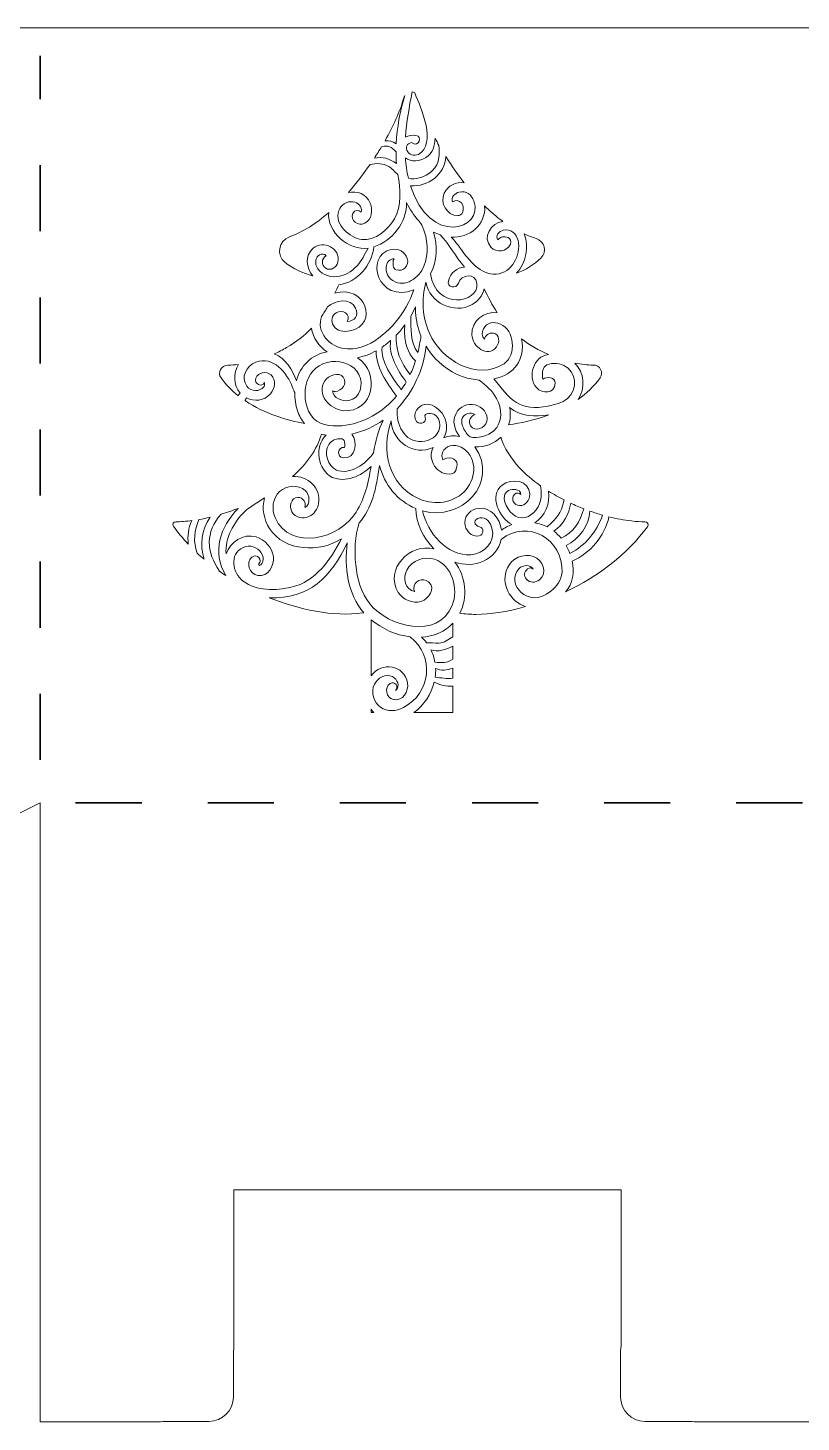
# Model space of a CAD drawing. Extents: x 8 to 992, y -674 to -239.
# Drawn here: x 505 to 746.4, y -674.5 to -239.3 of the extents above; entities that cross this region are included whole.
import ezdxf

# ---------------------------------------------------------------- set-up
doc = ezdxf.new("R2010")
doc.units = 0
doc.header["$MEASUREMENT"] = 0
doc.linetypes.add('AI-Linetype-1', pattern=[41.240002, 20.620001, -20.620001])
doc.linetypes.add('AI-Linetype-5', pattern=[41.240002, 20.620001, -20.620001])
doc.layers.add('Layer 1', color=7, linetype='Continuous')

# ---------------------------------------------------------------- blocks, each defined once
blk = doc.blocks.new('block 2')
at = {"layer": 'Layer 1', "lineweight": 0}
for points, knots in [([(516.18, -239.34), (516.18, -239.34), (266.18, -239.34), (266.18, -239.34), (266.18, -239.34), (259.87, -239.34), (259.87, -239.34), (259.87, -239.34), (27.99, -239.34), (27.99, -239.34), (27.99, -239.34), (27.99, -239.72), (27.99, -239.72), (27.99, -239.72), (26.63, -239.72), (26.63, -239.72), (26.63, -239.72), (25.63, -239.72), (25.63, -239.72), (25.63, -239.72), (8.22, -263.71), (8.22, -263.71), (8.22, -263.71), (8.22, -453.19), (8.22, -453.19), (8.22, -453.19), (25.63, -481.11), (25.63, -481.11), (25.63, -481.11), (25.77, -481.11), (25.77, -481.11), (25.77, -481.11), (26.63, -482.84), (26.63, -482.84), (26.63, -482.84), (35.31, -500.19), (35.31, -500.19), (35.31, -500.19), (86.21, -601.98), (86.21, -601.98), (86.21, -601.98), (86.21, -650.25), (86.21, -650.25), (86.21, -650.46), (86.22, -650.67), (86.22, -650.87), (86.08, -651.46), (86, -652.06), (86, -652.68), (86, -652.68), (86, -666.88), (86, -666.88), (86, -671.08), (89.4, -674.49), (93.6, -674.49), (93.6, -674.49), (107.8, -674.49), (107.8, -674.49), (108.22, -674.49), (108.62, -674.44), (109.02, -674.38), (109.47, -674.41), (109.92, -674.42), (110.38, -674.42), (110.38, -674.42), (182.89, -674.42), (182.89, -674.42), (183.3, -674.42), (183.7, -674.41), (184.1, -674.39), (184.48, -674.45), (184.86, -674.49), (185.25, -674.49), (185.25, -674.49), (199.45, -674.49), (199.45, -674.49), (203.65, -674.49), (207.06, -671.08), (207.06, -666.88), (207.06, -666.88), (207.06, -652.68), (207.06, -652.68), (207.06, -652.39), (207.04, -652.11), (207, -651.82), (207.04, -651.32), (207.06, -650.82), (207.06, -650.31), (207.06, -650.31), (207.06, -601.98), (207.06, -601.98), (207.06, -601.98), (257.94, -500.19), (257.94, -500.19), (257.94, -500.19), (259.87, -496.32), (259.87, -496.32), (259.87, -496.32), (267.5, -481.07), (267.5, -481.07), (267.5, -481.07), (267.5, -601.98), (267.5, -601.98), (267.5, -601.98), (364.19, -601.97), (364.2, -601.98), (364.47, -601.98), (364.74, -601.96), (365, -601.95), (365.49, -602.05), (366, -602.11), (366.52, -602.11), (366.52, -602.11), (380.72, -602.11), (380.72, -602.11), (384.92, -602.11), (388.32, -598.7), (388.32, -594.5), (388.32, -594.5), (388.32, -580.3), (388.32, -580.3), (388.32, -579.98), (388.3, -579.66), (388.26, -579.35), (388.29, -578.82), (388.31, -578.29), (388.31, -577.75), (388.31, -577.75), (388.31, -541.49), (388.31, -541.49), (388.31, -541.49), (508.85, -481.22), (508.85, -481.22), (508.85, -481.22), (508.85, -674.42), (508.85, -674.42), (508.85, -674.42), (545.11, -674.42), (545.11, -674.42), (546.01, -674.42), (546.9, -674.37), (547.78, -674.28), (547.78, -674.28), (561.56, -674.28), (561.56, -674.28), (565.76, -674.28), (569.17, -670.87), (569.17, -666.67), (569.17, -666.67), (569.17, -652.99), (569.17, -652.99), (569.27, -652.11), (569.32, -651.22), (569.33, -650.31), (569.33, -650.31), (569.33, -601.98), (569.33, -601.98), (569.33, -601.98), (690.18, -601.98), (690.18, -601.98), (690.18, -601.98), (690.18, -650.25), (690.18, -650.25), (690.18, -650.45), (690.19, -650.65), (690.19, -650.85), (690.08, -651.37), (690.01, -651.92), (690.01, -652.47), (690.01, -652.47), (690.01, -666.67), (690.01, -666.67), (690.01, -670.87), (693.42, -674.28), (697.62, -674.28), (697.62, -674.28), (711.71, -674.28), (711.71, -674.28), (712.58, -674.37), (713.45, -674.42), (714.34, -674.42), (714.34, -674.42), (750.64, -674.42), (750.64, -674.42), (750.64, -674.42), (750.64, -481.07), (750.64, -481.07), (750.64, -481.07), (871.46, -541.48), (871.46, -541.48), (871.46, -541.49), (871.47, -577.8), (871.46, -577.81), (871.46, -578.21), (871.47, -578.61), (871.49, -579.01), (871.44, -579.36), (871.41, -579.72), (871.41, -580.09), (871.41, -580.09), (871.41, -594.29), (871.41, -594.29), (871.41, -598.49), (874.81, -601.9), (879.01, -601.9), (879.01, -601.9), (893.21, -601.9), (893.21, -601.9), (893.32, -601.9), (893.42, -601.88), (893.52, -601.88), (894.22, -601.94), (894.92, -601.98), (895.63, -601.98), (895.63, -601.98), (992.31, -601.98), (992.31, -601.98), (992.31, -601.98), (992.31, -239.34), (992.31, -239.34), (992.31, -239.34), (516.18, -239.34), (516.18, -239.34)], [0, 0, 0, 0, 1, 1, 1, 2, 2, 2, 3, 3, 3, 4, 4, 4, 5, 5, 5, 6, 6, 6, 7, 7, 7, 8, 8, 8, 9, 9, 9, 10, 10, 10, 11, 11, 11, 12, 12, 12, 13, 13, 13, 14, 14, 14, 15, 15, 15, 16, 16, 16, 17, 17, 17, 18, 18, 18, 19, 19, 19, 20, 20, 20, 21, 21, 21, 22, 22, 22, 23, 23, 23, 24, 24, 24, 25, 25, 25, 26, 26, 26, 27, 27, 27, 28, 28, 28, 29, 29, 29, 30, 30, 30, 31, 31, 31, 32, 32, 32, 33, 33, 33, 34, 34, 34, 35, 35, 35, 36, 36, 36, 37, 37, 37, 38, 38, 38, 39, 39, 39, 40, 40, 40, 41, 41, 41, 42, 42, 42, 43, 43, 43, 44, 44, 44, 45, 45, 45, 46, 46, 46, 47, 47, 47, 48, 48, 48, 49, 49, 49, 50, 50, 50, 51, 51, 51, 52, 52, 52, 53, 53, 53, 54, 54, 54, 55, 55, 55, 56, 56, 56, 57, 57, 57, 58, 58, 58, 59, 59, 59, 60, 60, 60, 61, 61, 61, 62, 62, 62, 63, 63, 63, 64, 64, 64, 65, 65, 65, 66, 66, 66, 67, 67, 67, 68, 68, 68, 69, 69, 69, 70, 70, 70, 71, 71, 71, 72, 72, 72, 73, 73, 73, 74, 74, 74, 74]), ([(622.49, -260.87), (622.54, -260.72), (622.6, -260.59), (622.66, -260.46), (621.19, -265.34), (620.23, -270.43), (620, -275.5), (618.8, -274.78), (617.79, -274.48), (616.53, -274.56), (619.11, -269.91), (620.98, -265.96), (622.49, -260.87)], [0, 0, 0, 0, 1, 1, 1, 2, 2, 2, 3, 3, 3, 4, 4, 4, 4]), ([(624.94, -259.33), (625.23, -259.37), (625.51, -259.47), (625.76, -259.62), (627.78, -264.3), (632.79, -275.57), (626.92, -278.84), (625.55, -279.39), (623.91, -278.95), (623.31, -277.52), (623.06, -276.93), (623.11, -276.29), (623.52, -275.79), (623.79, -275.45), (624.71, -274.93), (625.15, -275.28), (626.88, -276.67), (628.35, -273.17), (626.14, -272.91), (624.95, -272.77), (623.83, -272.83), (622.88, -273.5), (623.19, -268.73), (624.07, -264.03), (624.94, -259.33)], [0, 0, 0, 0, 1, 1, 1, 2, 2, 2, 3, 3, 3, 4, 4, 4, 5, 5, 5, 6, 6, 6, 7, 7, 7, 8, 8, 8, 8]), ([(629.28, -279.82), (631.39, -278.44), (632.1, -276.15), (632.13, -273.78), (632.52, -274.55), (632.93, -275.31), (633.34, -276.05), (633.32, -277.28), (633.49, -278.53), (633.32, -279.77), (632.99, -283.06), (630.23, -285.5), (627.11, -286.19), (626.04, -286.45), (624.85, -286.59), (623.8, -286.21), (623.31, -284.13), (623, -282.01), (622.86, -279.88), (624.59, -281.27), (627.32, -281.11), (629.28, -279.82)], [0, 0, 0, 0, 1, 1, 1, 2, 2, 2, 3, 3, 3, 4, 4, 4, 5, 5, 5, 6, 6, 6, 7, 7, 7, 7]), ([(615.44, -276.42), (617.58, -275.86), (618.51, -276.54), (619.95, -278), (619.94, -279.22), (619.99, -280.42), (620.09, -281.65), (617.97, -280.15), (615.63, -279.45), (613.17, -280), (613.96, -278.81), (614.72, -277.61), (615.44, -276.42)], [0, 0, 0, 0, 1, 1, 1, 2, 2, 2, 3, 3, 3, 4, 4, 4, 4]), ([(602.06, -296.38), (602.7, -294.59), (604.54, -293.35), (606.46, -293.62), (608.02, -293.76), (609.45, -295.19), (609.06, -296.82), (608.42, -296.1), (607, -296.06), (606.49, -297.23), (605.5, -299.49), (608.19, -301.37), (610.19, -300.33), (612.41, -299.17), (612.77, -296.15), (611.88, -294.05), (610.63, -291.12), (607.77, -290.18), (605.07, -290.69), (607.54, -287.81), (609.84, -284.81), (611.85, -281.94), (613.86, -281.6), (615.85, -281.54), (617.68, -282.59), (618.7, -283.18), (619.53, -284.37), (620.52, -285.09), (621.42, -289.6), (621.68, -294.87), (619.44, -298.93), (617.56, -302.21), (613.36, -305.95), (609.29, -305.4), (605.47, -304.88), (600.54, -300.64), (602.06, -296.38)], [0, 0, 0, 0, 1, 1, 1, 2, 2, 2, 3, 3, 3, 4, 4, 4, 5, 5, 5, 6, 6, 6, 7, 7, 7, 8, 8, 8, 9, 9, 9, 10, 10, 10, 11, 11, 11, 12, 12, 12, 12]), ([(641.19, -287.66), (638.71, -287.42), (636.08, -288.54), (634.99, -290.91), (633.59, -293.93), (635.76, -297.88), (639.18, -297.94), (639.81, -297.95), (640.46, -297.62), (640.67, -296.99), (640.99, -295.98), (641.18, -294.81), (640.38, -293.96), (639.65, -293.18), (638.4, -292.98), (637.56, -293.68), (636.99, -292.21), (638.29, -290.9), (639.66, -290.6), (641.75, -290.06), (643.53, -291.45), (644.27, -293.33), (647.49, -302.37), (630.38, -307.7), (624.46, -288.61), (629.78, -289.02), (635.4, -285.09), (635.44, -279.48), (637.38, -282.5), (639.29, -285.22), (641.19, -287.66)], [0, 0, 0, 0, 1, 1, 1, 2, 2, 2, 3, 3, 3, 4, 4, 4, 5, 5, 5, 6, 6, 6, 7, 7, 7, 8, 8, 8, 9, 9, 9, 10, 10, 10, 10]), ([(601.26, -328.25), (599.86, -329.1), (599.57, -330.92), (600.42, -332.28), (601.51, -334.04), (603.66, -334.27), (605.52, -333.94), (614.88, -331.84), (610.21, -319.31), (600.85, -322.16), (601.26, -321.29), (601.73, -320.42), (602.09, -319.52), (607.78, -318.85), (612.44, -313.28), (613.01, -307.71), (618.79, -305.72), (623.35, -300.12), (623.24, -293.87), (624.24, -295.94), (625.49, -297.87), (627.05, -299.57), (627.57, -300.07), (627.88, -300.74), (628.18, -301.37), (629.86, -305.2), (630.27, -309.82), (628.66, -313.74), (627.2, -317.27), (622.75, -320.7), (618.93, -318.23), (617.57, -317.36), (616.68, -315.61), (616.84, -314), (616.94, -312.73), (617.96, -311.33), (619.34, -311.42), (618.81, -311.98), (619.07, -312.92), (619.05, -313.64), (619.09, -314.12), (619.47, -314.67), (619.95, -314.83), (622.21, -315.56), (624.16, -313.6), (623.44, -311.3), (622.79, -309.24), (620.56, -308.1), (618.5, -308.46), (609.9, -310.44), (614.28, -325.58), (625.51, -321.08), (622.91, -328.34), (617.81, -335.05), (610.72, -338.37), (606.43, -340.29), (601.06, -340), (597.92, -336.14), (596.31, -334.16), (595.93, -331.63), (596.64, -329.44), (597.34, -328.46), (597.98, -327.45), (598.59, -326.41), (600.85, -324.31), (605.73, -323.45), (607.33, -326.78), (608.31, -329.05), (607.16, -330.89), (604.67, -331.01), (606.06, -328.72), (603.2, -327.06), (601.26, -328.25)], [0, 0, 0, 0, 1, 1, 1, 2, 2, 2, 3, 3, 3, 4, 4, 4, 5, 5, 5, 6, 6, 6, 7, 7, 7, 8, 8, 8, 9, 9, 9, 10, 10, 10, 11, 11, 11, 12, 12, 12, 13, 13, 13, 14, 14, 14, 15, 15, 15, 16, 16, 16, 17, 17, 17, 18, 18, 18, 19, 19, 19, 20, 20, 20, 21, 21, 21, 22, 22, 22, 23, 23, 23, 24, 24, 24, 24]), ([(647.6, -294.89), (649.17, -296.42), (650.75, -297.81), (652.36, -299.05), (652.67, -299.29), (652.99, -299.52), (653.31, -299.75), (649.57, -300.06), (646.72, -304.75), (649.56, -307.78), (651.36, -309.65), (654.55, -309.22), (655.63, -306.83), (655.96, -306.11), (655.7, -305.04), (654.89, -304.75), (653.79, -304.31), (652.48, -304.44), (651.76, -305.48), (650.74, -304.34), (652.18, -302.76), (653.4, -302.51), (655.7, -301.87), (657.57, -303.59), (658.04, -305.73), (659.03, -310.22), (656.15, -315.83), (651.23, -316.18), (646.2, -316.54), (642.73, -311.82), (640.09, -308.24), (639.17, -307), (638.24, -305.76), (637.2, -304.64), (642.74, -305.05), (648.05, -300.79), (647.6, -294.89)], [0, 0, 0, 0, 1, 1, 1, 2, 2, 2, 3, 3, 3, 4, 4, 4, 5, 5, 5, 6, 6, 6, 7, 7, 7, 8, 8, 8, 9, 9, 9, 10, 10, 10, 11, 11, 11, 12, 12, 12, 12]), ([(586.66, -304.6), (590.89, -303.02), (594.97, -300.49), (598.94, -296.97), (598.31, -303.08), (605.22, -308.91), (611.2, -308.14), (610.13, -310.01), (609.26, -311.99), (607.78, -313.61), (606.1, -315.47), (603.84, -316.8), (601.31, -316.98), (598.87, -317.16), (596.05, -316.18), (595.1, -313.72), (594.64, -312.51), (594.78, -310.85), (596.05, -310.18), (596.7, -309.86), (597.65, -309.82), (598.13, -310.47), (596.61, -311.23), (596.53, -313.45), (597.98, -314.34), (599.53, -315.3), (601.45, -314.13), (601.81, -312.47), (602.75, -308.17), (597.21, -305.42), (594.08, -308.14), (591.4, -310.47), (591.88, -314.25), (593.94, -316.73), (590.85, -315.92), (587.84, -314.54), (585.33, -312.56), (582.5, -310.33), (583.29, -305.86), (586.66, -304.6)], [0, 0, 0, 0, 1, 1, 1, 2, 2, 2, 3, 3, 3, 4, 4, 4, 5, 5, 5, 6, 6, 6, 7, 7, 7, 8, 8, 8, 9, 9, 9, 10, 10, 10, 11, 11, 11, 12, 12, 12, 13, 13, 13, 13]), ([(631.61, -303.06), (632.29, -303.41), (633, -303.72), (633.72, -303.96), (636.62, -306.96), (638.59, -310.83), (641.31, -314), (639.05, -314.19), (636.94, -315.71), (636.28, -318.27), (635.76, -320.3), (638.77, -320.97), (639.41, -319.03), (640.34, -316.19), (644.61, -315.77), (645.19, -319.09), (645.82, -325.46), (632.27, -327.46), (630.74, -316.12), (632.81, -312.14), (632.93, -307.27), (631.61, -303.06)], [0, 0, 0, 0, 1, 1, 1, 2, 2, 2, 3, 3, 3, 4, 4, 4, 5, 5, 5, 6, 6, 6, 7, 7, 7, 7]), ([(663.65, -305.07), (666.29, -305.92), (667.15, -309.24), (665.17, -311.19), (663.03, -313.3), (660.39, -314.86), (657.58, -315.92), (660.51, -312.72), (661.6, -307.67), (659.93, -303.63), (661.16, -304.19), (662.4, -304.67), (663.65, -305.07)], [0, 0, 0, 0, 1, 1, 1, 2, 2, 2, 3, 3, 3, 4, 4, 4, 4]), ([(643.67, -325.71), (645.61, -324.65), (647.03, -322.76), (647.43, -320.74), (648.69, -323.37), (649.99, -325.92), (651.54, -328.28), (647.47, -327.52), (643.45, -330.93), (643.62, -335.1), (643.72, -338.74), (648.44, -342.55), (651.3, -338.86), (652.33, -337.53), (652.38, -334.97), (650.32, -334.62), (648.9, -334.39), (647.83, -335.31), (647.51, -336.5), (646.66, -335.66), (646.75, -334.29), (647.21, -333.29), (648.16, -331.23), (650.57, -330.92), (652.5, -331.77), (656.97, -333.72), (657.58, -341.43), (653.68, -344.19), (645.21, -349.55), (634, -343.01), (630.39, -334.65), (628.09, -329.68), (627.85, -323.99), (629.27, -318.73), (630.36, -325.07), (638, -328.85), (643.67, -325.71)], [0, 0, 0, 0, 1, 1, 1, 2, 2, 2, 3, 3, 3, 4, 4, 4, 5, 5, 5, 6, 6, 6, 7, 7, 7, 8, 8, 8, 9, 9, 9, 10, 10, 10, 11, 11, 11, 12, 12, 12, 12]), ([(624.55, -329.27), (625.08, -328.35), (625.56, -327.38), (625.99, -326.41), (625.98, -327), (625.99, -327.6), (626.03, -328.19), (626.19, -330.71), (626.77, -333.18), (627.73, -335.5), (627.47, -337.24), (627.17, -338.97), (626.75, -340.7), (624.19, -337.48), (624.66, -333.12), (624.55, -329.27)], [0, 0, 0, 0, 1, 1, 1, 2, 2, 2, 3, 3, 3, 4, 4, 4, 5, 5, 5, 5]), ([(585.78, -339.13), (588.77, -337.38), (591.38, -335.35), (593.6, -333.07), (593.92, -336.02), (595.89, -338.84), (598.4, -340.46), (593.71, -341.28), (589.91, -344.88), (588.86, -349.53), (587.64, -346.05), (585.5, -342.52), (581.94, -341.12), (583.24, -340.53), (584.53, -339.86), (585.78, -339.13)], [0, 0, 0, 0, 1, 1, 1, 2, 2, 2, 3, 3, 3, 4, 4, 4, 5, 5, 5, 5]), ([(622.77, -336.46), (623.1, -338.83), (624.07, -341.7), (626.04, -343.23), (625.57, -344.69), (625.01, -346.11), (624.36, -347.5), (621.44, -343.86), (619.68, -339.96), (620.03, -335.25), (621.01, -334.25), (621.91, -333.19), (622.72, -332.07), (622.56, -333.55), (622.57, -335.04), (622.77, -336.46)], [0, 0, 0, 0, 1, 1, 1, 2, 2, 2, 3, 3, 3, 4, 4, 4, 5, 5, 5, 5]), ([(623.13, -349.87), (622.65, -350.7), (622.14, -351.52), (621.59, -352.31), (618.96, -348.77), (615.06, -343.56), (615.58, -338.98), (616.51, -338.35), (617.41, -337.67), (618.26, -336.92), (617.54, -341.46), (620.52, -346.43), (623.13, -349.87)], [0, 0, 0, 0, 1, 1, 1, 2, 2, 2, 3, 3, 3, 4, 4, 4, 4]), ([(643.2, -363.54), (644.6, -365.61), (647.74, -364.27), (648.28, -362.21), (648.92, -359.77), (646.86, -357.59), (644.64, -357.01), (642.25, -356.38), (639.85, -357.51), (638.67, -359.65), (637.3, -362.13), (638.29, -364.66), (639.7, -366.87), (638.09, -366.42), (636.33, -366.61), (634.82, -367.3), (636.14, -364.96), (636.09, -361.95), (634.31, -359.64), (633.07, -358.04), (631.03, -356.45), (628.87, -356.87), (626.75, -357.27), (625.29, -359.55), (625.97, -361.62), (626.6, -363.54), (629.69, -362.8), (629.03, -360.9), (628.44, -359.19), (631.28, -359.54), (632.09, -360.11), (633.35, -360.99), (633.82, -362.76), (633.55, -364.21), (633.07, -366.83), (630.47, -368.31), (627.98, -368.43), (622.49, -368.68), (619.84, -363.05), (620.33, -358.24), (625.29, -352.84), (628.51, -346.06), (629.31, -338.66), (632.78, -344.48), (639.09, -348.87), (645.92, -349.25), (648.01, -350.9), (650.04, -352.61), (651.35, -355), (653.09, -358.19), (653.3, -362.47), (650.42, -365.06), (648.73, -366.59), (645.26, -367.78), (643.08, -366.94), (642.17, -366.48), (641.41, -365.07), (640.96, -364.22), (640.09, -362.57), (640.16, -360.2), (642.34, -359.68), (643.1, -359.49), (644.01, -359.59), (644.67, -360.05), (643.27, -360.38), (642.28, -362.18), (643.2, -363.54)], [0, 0, 0, 0, 1, 1, 1, 2, 2, 2, 3, 3, 3, 4, 4, 4, 5, 5, 5, 6, 6, 6, 7, 7, 7, 8, 8, 8, 9, 9, 9, 10, 10, 10, 11, 11, 11, 12, 12, 12, 13, 13, 13, 14, 14, 14, 15, 15, 15, 16, 16, 16, 17, 17, 17, 18, 18, 18, 19, 19, 19, 20, 20, 20, 21, 21, 21, 22, 22, 22, 22]), ([(663.74, -351.61), (665.59, -353.66), (669.51, -353.6), (669.57, -350.24), (669.69, -348.27), (666.94, -348.06), (665.77, -348.99), (665.38, -347.76), (665.73, -345.57), (666.4, -344.98), (667.89, -343.66), (670.6, -343.92), (672.27, -344.67), (676.37, -346.54), (676.79, -352.21), (673.42, -355.01), (671.73, -356.4), (669.57, -357), (667.44, -357.36), (658.61, -359.25), (655.44, -355.29), (650.51, -348.89), (656.89, -347.61), (660.31, -342.91), (659.15, -336.42), (661.67, -338.36), (664.56, -340.02), (667.48, -341.31), (662.83, -341.83), (660.89, -348.16), (663.74, -351.61)], [0, 0, 0, 0, 1, 1, 1, 2, 2, 2, 3, 3, 3, 4, 4, 4, 5, 5, 5, 6, 6, 6, 7, 7, 7, 8, 8, 8, 9, 9, 9, 10, 10, 10, 10]), ([(576.16, -343.66), (581.61, -341.63), (585.93, -346.99), (587.67, -351.55), (587.89, -352.11), (588.13, -352.65), (588.36, -353.19), (588.32, -355.14), (588.6, -357.08), (589.2, -358.83), (589.74, -360.43), (590.49, -361.75), (591.41, -362.83), (586.12, -361.85), (578.93, -359.83), (572.81, -355.69), (572.86, -355.61), (572.9, -355.53), (572.93, -355.44), (573, -355.19), (573.08, -355.04), (573.23, -354.8), (575.64, -356.04), (578.75, -355.79), (580.73, -353.57), (582.13, -352), (582.69, -349.22), (580.93, -347.67), (579.49, -346.4), (576.88, -346.79), (576.18, -348.68), (575.52, -350.46), (578.21, -351.77), (578.85, -349.97), (578.95, -349.7), (579.01, -350.85), (578.73, -351.29), (577.46, -353.04), (574.65, -352.91), (573.41, -351.19), (571.29, -348.44), (573.26, -344.79), (576.16, -343.66)], [0, 0, 0, 0, 1, 1, 1, 2, 2, 2, 3, 3, 3, 4, 4, 4, 5, 5, 5, 6, 6, 6, 7, 7, 7, 8, 8, 8, 9, 9, 9, 10, 10, 10, 11, 11, 11, 12, 12, 12, 13, 13, 13, 14, 14, 14, 14]), ([(603.06, -363.52), (599.48, -363.83), (595.45, -363.37), (593.31, -360.13), (589.51, -354.05), (591.82, -344.19), (599.88, -343.51), (603.13, -343.17), (606.86, -344.49), (608.37, -347.57), (609.82, -350.52), (608.89, -354.96), (605.24, -355.61), (603.14, -356.03), (600.39, -354.97), (600.1, -352.62), (600.32, -352.78), (600.6, -352.87), (600.94, -352.84), (602.92, -352.67), (604.98, -350.36), (603.49, -348.4), (602.06, -346.51), (598.82, -347.9), (597.76, -349.47), (594.9, -353.69), (599.24, -358.34), (603.42, -358.82), (613.05, -359.57), (615.17, -346.99), (607.89, -342.29), (609.93, -341.93), (611.88, -341.15), (613.74, -340.12), (613.57, -345.2), (617.17, -350.32), (620.1, -354.27), (615.85, -359.31), (609.65, -362.94), (603.06, -363.52)], [0, 0, 0, 0, 1, 1, 1, 2, 2, 2, 3, 3, 3, 4, 4, 4, 5, 5, 5, 6, 6, 6, 7, 7, 7, 8, 8, 8, 9, 9, 9, 10, 10, 10, 11, 11, 11, 12, 12, 12, 13, 13, 13, 13]), ([(567.42, -344.6), (568.53, -344.6), (569.66, -344.53), (570.81, -344.39), (569.11, -347.04), (569.09, -350.83), (571.32, -353.33), (571.05, -353.55), (570.83, -353.83), (570.69, -354.13), (568.7, -352.55), (566.87, -350.7), (565.33, -348.54), (564.14, -346.88), (565.38, -344.6), (567.42, -344.6)], [0, 0, 0, 0, 1, 1, 1, 2, 2, 2, 3, 3, 3, 4, 4, 4, 5, 5, 5, 5]), ([(681.48, -344.57), (683.58, -344.52), (684.84, -346.87), (683.62, -348.58), (681.71, -351.26), (679.38, -353.47), (676.82, -355.29), (679.03, -351.85), (678.79, -346.89), (675.71, -343.96), (677.7, -344.36), (679.64, -344.57), (681.48, -344.57)], [0, 0, 0, 0, 1, 1, 1, 2, 2, 2, 3, 3, 3, 4, 4, 4, 4]), ([(655.4, -357.81), (658.87, -360.58), (663.4, -360.89), (667.63, -360.09), (663.19, -361.77), (658.73, -362.71), (655.05, -363.24), (655.65, -361.58), (655.76, -359.6), (655.4, -357.81)], [0, 0, 0, 0, 1, 1, 1, 2, 2, 2, 3, 3, 3, 3]), ([(601.31, -377.36), (598.65, -376.13), (597.35, -371.86), (598.93, -369.39), (599.66, -368.23), (600.96, -367.59), (602.31, -367.57), (602.88, -367.56), (603.43, -367.57), (603.74, -368.1), (603.82, -368.23), (604.14, -370.29), (603.85, -370.26), (601.74, -370.03), (601.27, -373.31), (603.39, -373.52), (607.42, -373.92), (608.1, -368.61), (606.18, -366.11), (609.84, -365.26), (613.2, -363.74), (615.96, -361.79), (614.38, -364.95), (613.56, -368.43), (612.9, -371.99), (610.72, -375.37), (605.45, -379.01), (601.31, -377.36)], [0, 0, 0, 0, 1, 1, 1, 2, 2, 2, 3, 3, 3, 4, 4, 4, 5, 5, 5, 6, 6, 6, 7, 7, 7, 8, 8, 8, 9, 9, 9, 9]), ([(618.37, -362.02), (619.02, -368.7), (625.42, -373.06), (631.58, -370.29), (629.43, -374.12), (632.93, -379.29), (637.29, -378.56), (638.73, -378.37), (638.77, -376.8), (638.97, -375.67), (639.16, -373.46), (635.85, -373.01), (634.57, -374.15), (634.04, -373.1), (634.24, -371.59), (635.23, -370.68), (637.19, -368.89), (639.99, -369.62), (641.77, -371.27), (645.83, -375.02), (644.39, -381.6), (640.46, -384.79), (636.56, -387.96), (631.21, -388.22), (626.74, -386.16), (617.47, -381.9), (615.28, -371.07), (618.37, -362.02)], [0, 0, 0, 0, 1, 1, 1, 2, 2, 2, 3, 3, 3, 4, 4, 4, 5, 5, 5, 6, 6, 6, 7, 7, 7, 8, 8, 8, 9, 9, 9, 9]), ([(589.3, -385.89), (587.07, -385.92), (586.55, -388.78), (587.43, -390.4), (588.44, -392.23), (590.91, -392.68), (592.73, -391.89), (594.41, -391.15), (595.43, -389.55), (595.76, -387.79), (596.7, -382.97), (592.32, -378.99), (587.65, -379.35), (591.85, -375.75), (595.38, -370.83), (596.67, -366.14), (597.13, -366.28), (597.61, -366.39), (598.09, -366.47), (594.39, -370.13), (595.39, -377.19), (600.04, -379.63), (604.2, -381.44), (609.06, -379.19), (612.15, -376.23), (611.27, -381.25), (610.25, -386.23), (607.45, -390.5), (602.43, -398.92), (586.93, -402.75), (582.18, -392.2), (581.11, -389.5), (581.33, -386.06), (583.61, -384.04), (585.7, -382.2), (589.45, -381.67), (591.6, -383.71), (593.01, -385), (593.35, -388.05), (591.45, -389.05), (591.94, -387.57), (591.08, -385.86), (589.3, -385.89)], [0, 0, 0, 0, 1, 1, 1, 2, 2, 2, 3, 3, 3, 4, 4, 4, 5, 5, 5, 6, 6, 6, 7, 7, 7, 8, 8, 8, 9, 9, 9, 10, 10, 10, 11, 11, 11, 12, 12, 12, 13, 13, 13, 14, 14, 14, 14]), ([(658.48, -388.43), (660.4, -388.51), (661.71, -386.68), (661.68, -384.9), (661.61, -380.35), (655.97, -379.91), (653.03, -382.07), (648.82, -385.34), (652.22, -392.39), (656.11, -394.37), (654.94, -394.78), (653.84, -395.36), (652.85, -396.12), (652.38, -392.47), (649.68, -388.73), (645.67, -389.3), (643.42, -389.61), (641.41, -391.38), (641.42, -393.75), (641.42, -396.02), (643.47, -398.52), (645.91, -397.85), (647.24, -397.48), (647.48, -395.5), (646.04, -395.05), (643.98, -394.61), (644.13, -392.66), (646.11, -392.27), (648.04, -391.92), (649.43, -393.84), (649.89, -395.47), (651.1, -399.82), (647.42, -403.41), (643.31, -403.77), (635.7, -404.16), (629.73, -396.94), (628.22, -390.07), (640.34, -393.59), (652.22, -381.32), (644.58, -370.07), (647.54, -370.34), (650.66, -369.1), (652.62, -367.11), (653.77, -370.45), (655.73, -373.64), (658.48, -376.61), (660.32, -378.59), (662.51, -380.48), (665.02, -382.26), (665.36, -384.15), (665.47, -385.92), (664.72, -387.89), (663.77, -390.39), (661.02, -392.96), (658.14, -392.14), (655.83, -391.47), (653.29, -387.83), (653.77, -385.39), (654.06, -383.92), (655.84, -383.21), (657.22, -383.43), (657.99, -383.52), (658.95, -384.04), (658.86, -384.93), (658.38, -384.45), (657.54, -384.3), (656.92, -384.94), (655.61, -386.3), (656.72, -388.36), (658.48, -388.43)], [0, 0, 0, 0, 1, 1, 1, 2, 2, 2, 3, 3, 3, 4, 4, 4, 5, 5, 5, 6, 6, 6, 7, 7, 7, 8, 8, 8, 9, 9, 9, 10, 10, 10, 11, 11, 11, 12, 12, 12, 13, 13, 13, 14, 14, 14, 15, 15, 15, 16, 16, 16, 17, 17, 17, 18, 18, 18, 19, 19, 19, 20, 20, 20, 21, 21, 21, 22, 22, 22, 23, 23, 23, 23]), ([(637.48, -419.58), (633.08, -430.38), (617.52, -426.36), (611.73, -419.09), (609.03, -415.69), (607.78, -411.17), (607.36, -406.91), (606.93, -402.62), (607.07, -397.99), (608.47, -393.84), (610.31, -391.56), (611.74, -388.92), (612.67, -386.09), (613.73, -382.82), (614.29, -379.37), (614.81, -375.89), (616.24, -381.92), (620.43, -387.01), (626.12, -389.35), (626.24, -393.89), (628.42, -398.54), (631.76, -401.9), (624.19, -400.14), (616.26, -408.26), (620.6, -415.51), (622.1, -417.85), (625.1, -419.12), (627.8, -418.33), (630.15, -417.63), (632.52, -414.3), (630.11, -412.26), (628.25, -410.69), (625.42, -411.96), (625.47, -414.37), (625.48, -414.74), (625.59, -415.04), (625.77, -415.25), (622.67, -414.8), (621.98, -411.02), (623.29, -408.63), (624.87, -405.54), (628.75, -404.12), (631.99, -405.21), (637.53, -407.07), (639.53, -414.56), (637.48, -419.58)], [0, 0, 0, 0, 1, 1, 1, 2, 2, 2, 3, 3, 3, 4, 4, 4, 5, 5, 5, 6, 6, 6, 7, 7, 7, 8, 8, 8, 9, 9, 9, 10, 10, 10, 11, 11, 11, 12, 12, 12, 13, 13, 13, 14, 14, 14, 15, 15, 15, 15]), ([(572.25, -401.49), (574.27, -400.52), (576.68, -401.34), (577.89, -403.19), (578.44, -404.03), (578.69, -405.12), (578.31, -406.08), (578.17, -406.5), (577.36, -407.75), (577.04, -406.76), (578.55, -405.5), (576.49, -403.25), (574.97, -404.5), (572.86, -406.25), (574.24, -409.77), (576.76, -410.24), (580.02, -410.85), (581.99, -407.15), (581.65, -404.37), (581.3, -401.5), (578.98, -399.05), (576.24, -398.23), (572.3, -396.97), (568.15, -399.78), (566.9, -403.48), (566.42, -398.86), (569.39, -393.38), (572.71, -390.29), (574.56, -388.69), (576.75, -387.37), (578.89, -386.06), (577.99, -389.24), (578.67, -392.79), (580.47, -395.59), (585.19, -402.89), (596.22, -403.16), (602.91, -398.78), (599.48, -405.32), (594.9, -412.19), (587.24, -413.9), (582.51, -414.99), (576.27, -415.14), (572.24, -412.02), (568.87, -409.4), (567.72, -403.68), (572.25, -401.49)], [0, 0, 0, 0, 1, 1, 1, 2, 2, 2, 3, 3, 3, 4, 4, 4, 5, 5, 5, 6, 6, 6, 7, 7, 7, 8, 8, 8, 9, 9, 9, 10, 10, 10, 11, 11, 11, 12, 12, 12, 13, 13, 13, 14, 14, 14, 15, 15, 15, 15]), ([(667.57, -383.95), (669.14, -384.93), (670.77, -385.84), (672.4, -386.67), (671.33, -391.38), (670.35, -391.88), (667.11, -395.09), (665.9, -394.48), (664.58, -394.05), (663.22, -393.82), (666.41, -391.88), (668.11, -387.77), (667.57, -383.95)], [0, 0, 0, 0, 1, 1, 1, 2, 2, 2, 3, 3, 3, 4, 4, 4, 4]), ([(564.79, -408.91), (560.8, -402.91), (560.26, -396.74), (565.33, -391.13), (567.13, -390.61), (568.92, -389.98), (570.62, -389.32), (565.01, -395.12), (562.45, -402.96), (566.82, -410.29), (566.13, -409.84), (565.45, -409.38), (564.79, -408.91)], [0, 0, 0, 0, 1, 1, 1, 2, 2, 2, 3, 3, 3, 4, 4, 4, 4]), ([(674.46, -387.69), (675.8, -388.31), (677.15, -388.89), (678.51, -389.42), (677.54, -393.32), (675.22, -396.98), (671.45, -398.61), (670.76, -397.76), (669.99, -397), (669.18, -396.38), (672.02, -394.56), (674.02, -390.96), (674.46, -387.69)], [0, 0, 0, 0, 1, 1, 1, 2, 2, 2, 3, 3, 3, 4, 4, 4, 4]), ([(680.46, -390.15), (681.78, -390.62), (683.1, -391.04), (684.43, -391.42), (682.42, -396.71), (679.29, -400.68), (674.22, -403.37), (673.89, -402.5), (673.49, -401.67), (673.03, -400.87), (677.02, -398.85), (680.35, -394.67), (680.46, -390.15)], [0, 0, 0, 0, 1, 1, 1, 2, 2, 2, 3, 3, 3, 4, 4, 4, 4]), ([(555.08, -400.47), (553.4, -398.68), (551.86, -396.82), (550.44, -394.88), (550.02, -394.3), (550.46, -393.49), (551.17, -393.5), (552.58, -393.51), (554.59, -393.35), (556.18, -393.14), (555.1, -395.46), (554.84, -398.01), (555.08, -400.47)], [0, 0, 0, 0, 1, 1, 1, 2, 2, 2, 3, 3, 3, 4, 4, 4, 4]), ([(560.03, -405.21), (559.29, -404.59), (558.59, -403.93), (557.89, -403.28), (556.52, -399.86), (557.02, -396.04), (558.44, -392.8), (559.58, -392.6), (560.73, -392.36), (561.91, -392.07), (559.2, -396.07), (558.62, -400.68), (560.03, -405.21)], [0, 0, 0, 0, 1, 1, 1, 2, 2, 2, 3, 3, 3, 4, 4, 4, 4]), ([(671.75, -409.22), (671.6, -411.79), (670.2, -413.55), (668.24, -415.1), (661.22, -421.12), (653.95, -412.64), (658.34, -408.07), (659.49, -407), (661.9, -406.7), (662.73, -408.29), (662.29, -407.87), (661.63, -407.73), (660.98, -408.21), (659.88, -409.03), (659.78, -410.41), (660.68, -411.43), (661.74, -412.63), (663.47, -412.6), (664.68, -411.63), (667.49, -409.39), (665.73, -405.41), (662.81, -404.35), (659.67, -403.2), (656.1, -404.91), (654.71, -407.88), (652.41, -412.63), (655.5, -418.46), (660.37, -419.97), (654.37, -421.62), (649.42, -422.39), (644.84, -422.39), (643.12, -422.38), (641.52, -422.31), (639.83, -422.03), (642.37, -417.27), (641.82, -410.46), (638.25, -406.05), (644.03, -408.24), (651.53, -405.41), (652.75, -398.97), (661.11, -392.56), (672.18, -398.9), (671.75, -409.22)], [0, 0, 0, 0, 1, 1, 1, 2, 2, 2, 3, 3, 3, 4, 4, 4, 5, 5, 5, 6, 6, 6, 7, 7, 7, 8, 8, 8, 9, 9, 9, 10, 10, 10, 11, 11, 11, 12, 12, 12, 13, 13, 13, 14, 14, 14, 14]), ([(698.41, -395.02), (692.29, -403.42), (682.94, -410.72), (672.83, -415.37), (675.15, -412.75), (675.71, -409.19), (674.94, -405.76), (680.57, -403.27), (685.09, -398.02), (686.38, -391.93), (688.73, -392.51), (691.08, -392.95), (693.42, -393.23), (695.05, -393.42), (696.38, -393.51), (697.61, -393.51), (698.4, -393.49), (698.88, -394.38), (698.41, -395.02)], [0, 0, 0, 0, 1, 1, 1, 2, 2, 2, 3, 3, 3, 4, 4, 4, 5, 5, 5, 6, 6, 6, 6]), ([(609.57, -421.92), (600.23, -423.31), (589.53, -420.76), (580.36, -417.23), (592.92, -417.56), (599.59, -410.85), (604.72, -400.08), (603.73, -407.57), (604.81, -415.98), (609.87, -421.87), (609.77, -421.89), (609.67, -421.91), (609.57, -421.92)], [0, 0, 0, 0, 1, 1, 1, 2, 2, 2, 3, 3, 3, 4, 4, 4, 4]), ([(622.25, -451.5), (619.99, -452.64), (617.26, -452.9), (615.11, -451.38), (612.91, -449.82), (611.96, -446.66), (613.17, -444.2), (614.1, -442.3), (616.75, -440.76), (618.81, -441.79), (620.42, -442.6), (621.34, -444.88), (619.79, -446.12), (620.95, -445.09), (619.59, -443.06), (618.15, -443.94), (616.11, -445.19), (616.87, -448.41), (619.11, -448.95), (622.05, -449.65), (623.96, -446.33), (623.56, -443.81), (622.41, -438.07), (615.52, -437.08), (612.13, -441.57), (612.13, -441.57), (612.13, -424.96), (612.13, -424.96), (612.13, -424.96), (612.13, -424.05), (612.13, -424.05), (615.53, -426.89), (619.9, -428.86), (624.35, -429.39), (632.12, -435.5), (630.85, -446.92), (622.25, -451.5)], [0, 0, 0, 0, 1, 1, 1, 2, 2, 2, 3, 3, 3, 4, 4, 4, 5, 5, 5, 6, 6, 6, 7, 7, 7, 8, 8, 8, 9, 9, 9, 10, 10, 10, 11, 11, 11, 12, 12, 12, 12]), ([(637.63, -429.37), (636.29, -430.29), (634.98, -431.23), (633.29, -431.36), (632, -431.5), (630.72, -431.12), (629.45, -431.24), (628.98, -430.62), (628.46, -430.04), (627.9, -429.5), (631.54, -429.34), (635.33, -427.72), (637.63, -425.16), (637.63, -425.16), (637.63, -429.37), (637.63, -429.37)], [0, 0, 0, 0, 1, 1, 1, 2, 2, 2, 3, 3, 3, 4, 4, 4, 5, 5, 5, 5]), ([(637.63, -436.39), (635.95, -437.7), (634.04, -437.44), (632.09, -437.31), (631.85, -435.97), (631.43, -434.65), (630.82, -433.44), (632.89, -434.19), (635.69, -433.47), (637.63, -432.29), (637.63, -432.29), (637.63, -436.39), (637.63, -436.39)], [0, 0, 0, 0, 1, 1, 1, 2, 2, 2, 3, 3, 3, 4, 4, 4, 4]), ([(637.63, -442.29), (635.84, -442.54), (633.98, -442.21), (632.19, -441.96), (632.31, -441.07), (632.34, -440.16), (632.3, -439.26), (634, -440.06), (635.84, -439.84), (637.63, -439.21), (637.63, -439.21), (637.63, -442.29), (637.63, -442.29)], [0, 0, 0, 0, 1, 1, 1, 2, 2, 2, 3, 3, 3, 4, 4, 4, 4]), ([(637.63, -452.87), (637.63, -452.97), (637.55, -453.06), (637.44, -453.06), (637.44, -453.06), (625.45, -453.06), (625.45, -453.06), (628.62, -450.78), (630.98, -447.17), (631.87, -443.59), (633.69, -444.38), (635.66, -444.96), (637.63, -444.76), (637.63, -444.76), (637.63, -452.87), (637.63, -452.87)], [0, 0, 0, 0, 1, 1, 1, 2, 2, 2, 3, 3, 3, 4, 4, 4, 5, 5, 5, 5]), ([(612.32, -453.06), (612.21, -453.06), (612.13, -452.97), (612.13, -452.87), (612.13, -452.87), (612.13, -452.02), (612.13, -452.02), (612.41, -452.39), (612.72, -452.74), (613.05, -453.06), (613.05, -453.06), (612.32, -453.06), (612.32, -453.06)], [0, 0, 0, 0, 1, 1, 1, 2, 2, 2, 3, 3, 3, 4, 4, 4, 4])]:
    blk.add_open_spline(points, degree=3, knots=knots, dxfattribs=at)

msp = doc.modelspace()

# ---------------------------------------------------------------- linework, layer by layer
at = {"layer": 'Layer 1', "color": 7, "linetype": 'AI-Linetype-1', "lineweight": 35, "true_color": 0xfffeff}
msp.add_lwpolyline([(508.82, -467.78), (508.82, -248.11)], dxfattribs=at)
at = {"layer": 'Layer 1', "color": 7, "linetype": 'AI-Linetype-5', "lineweight": 35, "true_color": 0xfffeff}
msp.add_lwpolyline([(519.94, -481.21), (984.43, -481.21)], dxfattribs=at)

# ---------------------------------------------------------------- block references
at = {"layer": 'Layer 1'}
msp.add_blockref('block 2', (0, 0), dxfattribs=at)

doc.saveas('drawing.dxf')
